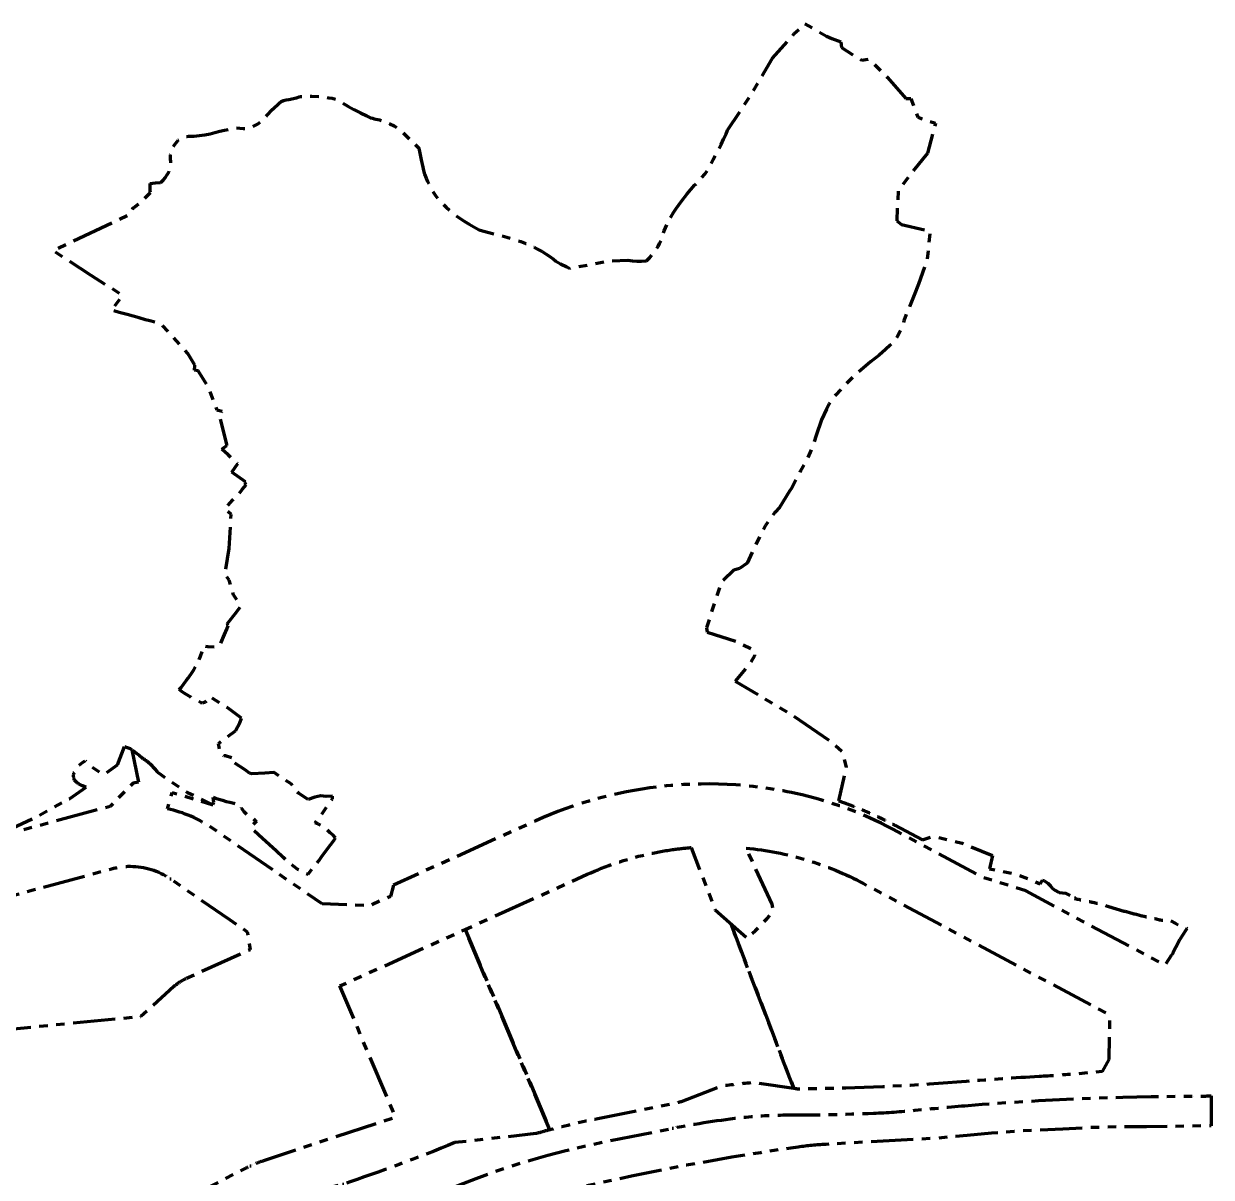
# Model space of a CAD drawing. Header units: metres. Extents: x 826132 to 828546, y 839818 to 841016.
# Drawn here: x 826764 to 827290, y 840506 to 841016 of the extents above; entities that cross this region are included whole.
import ezdxf

# ---------------------------------------------------------------- set-up
doc = ezdxf.new("R2010")
doc.units = ezdxf.units.M
doc.linetypes.add('( Phantom )', pattern=[2.5, 1.25, -0.25, 0.25, -0.25, 0.25, -0.25])

msp = doc.modelspace()

# ---------------------------------------------------------------- linework, layer by layer
at = {"color": 7, "linetype": '( Phantom )', "lineweight": 106, "ltscale": 15, "flags": 128}
for points in [[(826854.99, 840825.49), (826852.09, 840828.05), (826854.41, 840829.63), (826854.33, 840830.23), (826851.18, 840842.7), (826850.99, 840843.16), (826851.36, 840843.4), (826851.92, 840843.94), (826852.35, 840844.75), (826850.57, 840845.18), (826850.14, 840845.34), (826846.22, 840855.33), (826841.72, 840862.75), (826840.03, 840863.03), (826840.2, 840865.04), (826840.23, 840865.21), (826837.06, 840870.43), (826825.27, 840883.49), (826820.25, 840884.88), (826818.44, 840885.38), (826815.56, 840886.28), (826812.92, 840886.94), (826810.19, 840887.69), (826806.65, 840888.62), (826803.19, 840889.62), (826808.36, 840896.12), (826794.3, 840905), (826777.49, 840916.02), (826811.44, 840932.02), (826811.57, 840932.22), (826812.06, 840933.17), (826812.26, 840933.84), (826812.6, 840934.45), (826813.03, 840934.93), (826813.6, 840935.34), (826816.5, 840937.79), (826819.15, 840940.18), (826820.15, 840941.22), (826820.54, 840941.71), (826820.48, 840942.21), (826820.45, 840942.71), (826820.41, 840944.24), (826820.4, 840944.75), (826820.38, 840945.25), (826820.37, 840945.76), (826822.76, 840945.92), (826825.07, 840946.07), (826825.36, 840946.3), (826826.4, 840947.32), (826827.22, 840948.36), (826827.88, 840949.43), (826828.39, 840950.22), (826828.81, 840951.06), (826829.14, 840951.93), (826829.38, 840952.83), (826829.53, 840953.76), (826829.58, 840954.54), (826829.55, 840955.47), (826829.43, 840956.4), (826829.41, 840957.41), (826829.5, 840958.42), (826829.65, 840959.25), (826829.92, 840960.23), (826830.22, 840961.01), (826830.68, 840961.92), (826831.22, 840962.78), (826831.85, 840963.57), (826832.36, 840964.29), (826832.88, 840964.85), (826833.56, 840965.41), (826834.21, 840965.82), (826834.9, 840966.15), (826835.74, 840966.42), (826836.61, 840966.58), (826837.37, 840966.61), (826839.96, 840966.72), (826842.2, 840966.93), (826844.6, 840967.26), (826846.97, 840967.71), (826849.06, 840968.34), (826851.28, 840968.92), (826853.3, 840969.36), (826855.56, 840969.77), (826857.1, 840970.14), (826858.48, 840970.29), (826860.06, 840970.26), (826861.63, 840970.02), (826862.81, 840970.04), (826863.99, 840970.23), (826865.12, 840970.58), (826866.2, 840971.07), (826867.91, 840971.98), (826869.34, 840972.97), (826870.71, 840974.19), (826871.95, 840975.62), (826874.68, 840978.6), (826877.49, 840981.32), (826878.49, 840981.95), (826879.5, 840982.41), (826880.62, 840982.76), (826881.78, 840982.96), (826885.18, 840983.69), (826886.81, 840984.16), (826888.6, 840984.44), (826890.22, 840984.51), (826892.07, 840984.37), (826895.89, 840984.12), (826899.56, 840983.68), (826900.96, 840983.51), (826902.49, 840983.08), (826903.93, 840982.43), (826905.26, 840981.57), (826907.92, 840979.99), (826910.61, 840978.48), (826913.53, 840976.95), (826916.31, 840975.6), (826916.81, 840975.34), (826917.1, 840975.18), (826917.99, 840974.81), (826918.79, 840974.57), (826919.64, 840974.4), (826921.92, 840973.82), (826924.28, 840973.04), (826926.58, 840972.11), (826928.47, 840971.2), (826930.29, 840969.86), (826932.13, 840968.33), (826932.25, 840968.23), (826934.22, 840966.37), (826935.86, 840964.61), (826937.7, 840962.97), (826939.49, 840961.15), (826939.55, 840960.65), (826940.4, 840956.17), (826941.08, 840952.86), (826941.5, 840951.42), (826941.93, 840949.9), (826942.6, 840948.04), (826943.2, 840946.6), (826944.04, 840944.82), (826944.8, 840943.46), (826945.82, 840941.69), (826946.67, 840940.42), (826947.6, 840939.23), (826949.63, 840937.03), (826951.41, 840935.25), (826953.27, 840933.56), (826955.22, 840931.95), (826957.25, 840930.42), (826959.37, 840928.98), (826961.57, 840927.63), (826964.7, 840925.85), (826966.06, 840925.17), (826967.5, 840924.67), (826972.83, 840923.4), (826978.25, 840921.96), (826981.64, 840920.94), (826984.52, 840920.01), (826986.72, 840919.16), (826988.58, 840918.32), (826990.36, 840917.47), (826992.22, 840916.54), (826993.92, 840915.52), (826995.69, 840914.42), (826997.39, 840913.32), (826999, 840912.13), (827000.01, 840911.29), (827002.13, 840910.1), (827004.84, 840908.75), (827006.19, 840908.1), (827023.29, 840911.42), (827031.93, 840911.71), (827033.88, 840911.46), (827035.91, 840911.29), (827037.95, 840911.29), (827040.15, 840911.46), (827041.59, 840912.9), (827042.94, 840914.42), (827044.13, 840916.03), (827045.23, 840917.81), (827045.9, 840919.08), (827046.58, 840920.52), (827047.01, 840921.79), (827048.02, 840924.67), (827048.61, 840926.11), (827049.38, 840927.97), (827050.31, 840929.75), (827051.07, 840931.1), (827052.09, 840932.8), (827053.27, 840934.57), (827055.56, 840937.88), (827058.1, 840941.09), (827059.71, 840943.04), (827061.4, 840944.9), (827061.91, 840945.41), (827063.35, 840946.77), (827064.7, 840948.29), (827065.97, 840949.9), (827067.16, 840951.59), (827067.92, 840952.86), (827068.43, 840953.79), (827069.11, 840955.15), (827069.61, 840956.33), (827070.88, 840958.54), (827072.32, 840961.25), (827073.25, 840963.02), (827074.27, 840965.31), (827075.37, 840967.68), (827076.02, 840969.28), (827087.51, 840986.83), (827095.89, 841001.14), (827105.55, 841012.07), (827110.19, 841016.44), (827119.78, 841010.98), (827122.24, 841009.96), (827126.13, 841008.36), (827126.49, 841005.98), (827135.35, 841000.27), (827138.61, 841000.84), (827146.84, 840992.59), (827154.95, 840983.33), (827157.2, 840983.4), (827160.29, 840975.05), (827168.09, 840972.34), (827164.54, 840959.2), (827157.81, 840950.84), (827151.51, 840942.41), (827150.89, 840929.09), (827153.06, 840927.55), (827165.7, 840924.5), (827164.34, 840912.17), (827160.53, 840901.05), (827158.67, 840896.3), (827156.59, 840891.14), (827153.98, 840884.94), (827153.96, 840883.96), (827152.38, 840880.23), (827151.05, 840877.75), (827149.68, 840876.06), (827148.07, 840874.06), (827145.99, 840872.11), (827143.14, 840869.62), (827139.33, 840866.76), (827132.31, 840860.66), (827128.17, 840856.57), (827123.74, 840851.94), (827120.97, 840848.11), (827119.81, 840845.82), (827117.55, 840841.05), (827115.28, 840834.15), (827113.09, 840827.81), (827110.19, 840821.58), (827108.32, 840818.48), (827104.4, 840810.91), (827103.44, 840809.38), (827099.05, 840802.24), (827097.03, 840800.15), (827096.92, 840800), (827092.84, 840794.18), (827087.75, 840784.5), (827084.76, 840777.52), (827081.28, 840775.14), (827078.73, 840774.51), (827073.13, 840768.99), (827066.73, 840748.98), (827067.02, 840747.03), (827080.96, 840742.5), (827087.97, 840738.92), (827087.97, 840736.59), (827086.08, 840733.21), (827079.39, 840725.3), (827103.66, 840710.96), (827122.25, 840698.18), (827126.62, 840694.28), (827128.58, 840687.17), (827125.12, 840672.36), (827125.22, 840672.33), (827125.31, 840672.3), (827125.4, 840672.26), (827125.5, 840672.23), (827125.59, 840672.2), (827125.69, 840672.17), (827125.78, 840672.13), (827125.88, 840672.1), (827125.97, 840672.07), (827126.07, 840672.04), (827126.16, 840672), (827126.26, 840671.97), (827126.35, 840671.94), (827126.44, 840671.9), (827126.54, 840671.87), (827126.63, 840671.84), (827126.73, 840671.8), (827126.82, 840671.77), (827126.92, 840671.74), (827127.01, 840671.7), (827127.1, 840671.67), (827127.2, 840671.64), (827127.29, 840671.6), (827127.39, 840671.57), (827127.48, 840671.54), (827127.58, 840671.5), (827127.67, 840671.47), (827127.76, 840671.44), (827127.86, 840671.4), (827127.95, 840671.37), (827128.05, 840671.33), (827128.14, 840671.3), (827128.23, 840671.26), (827128.33, 840671.23), (827128.42, 840671.2), (827128.52, 840671.16), (827128.61, 840671.13), (827128.7, 840671.09), (827128.8, 840671.06), (827128.89, 840671.02), (827128.98, 840670.99), (827129.08, 840670.96), (827129.17, 840670.92), (827129.27, 840670.89), (827129.36, 840670.85), (827129.45, 840670.82), (827129.55, 840670.78), (827129.64, 840670.75), (827129.73, 840670.71), (827129.83, 840670.68), (827129.92, 840670.64), (827130.02, 840670.61), (827130.11, 840670.57), (827130.2, 840670.54), (827130.3, 840670.5), (827130.39, 840670.46), (827130.48, 840670.43), (827130.58, 840670.39), (827130.67, 840670.36), (827130.76, 840670.32), (827130.86, 840670.29), (827130.95, 840670.25), (827131.04, 840670.22), (827131.14, 840670.18), (827131.23, 840670.14), (827131.32, 840670.11), (827131.42, 840670.07), (827131.51, 840670.04), (827131.6, 840670), (827131.7, 840669.96), (827131.79, 840669.93), (827131.88, 840669.89), (827131.98, 840669.85), (827132.07, 840669.82), (827132.16, 840669.78), (827132.26, 840669.74), (827132.35, 840669.71), (827132.44, 840669.67), (827132.53, 840669.63), (827132.63, 840669.6), (827132.72, 840669.56), (827132.81, 840669.52), (827132.91, 840669.49), (827133, 840669.45), (827133.09, 840669.41), (827133.19, 840669.38), (827133.28, 840669.34), (827133.37, 840669.3), (827133.46, 840669.27), (827133.56, 840669.23), (827133.65, 840669.19), (827133.74, 840669.15), (827133.84, 840669.12), (827133.93, 840669.08), (827134.02, 840669.04), (827134.11, 840669), (827134.21, 840668.97), (827134.3, 840668.93), (827134.39, 840668.89), (827134.48, 840668.85), (827134.58, 840668.81), (827134.67, 840668.78), (827134.76, 840668.74), (827134.85, 840668.7), (827134.95, 840668.66), (827135.04, 840668.62), (827135.13, 840668.59), (827135.22, 840668.55), (827135.32, 840668.51), (827135.41, 840668.47), (827135.5, 840668.43), (827135.59, 840668.39), (827135.68, 840668.35), (827135.78, 840668.32), (827135.87, 840668.28), (827135.96, 840668.24), (827136.05, 840668.2), (827136.15, 840668.16), (827136.24, 840668.12), (827136.33, 840668.08), (827136.42, 840668.04), (827136.51, 840668.01), (827136.61, 840667.97), (827136.7, 840667.93), (827136.79, 840667.89), (827136.88, 840667.85), (827136.97, 840667.81), (827137.07, 840667.77), (827137.16, 840667.73), (827137.25, 840667.69), (827137.34, 840667.65), (827137.43, 840667.61), (827137.53, 840667.57), (827137.62, 840667.53), (827137.71, 840667.49), (827137.8, 840667.45), (827137.89, 840667.41), (827137.98, 840667.37), (827138.08, 840667.33), (827138.17, 840667.29), (827138.26, 840667.25), (827138.35, 840667.21), (827138.44, 840667.17), (827138.53, 840667.13), (827138.63, 840667.09), (827138.72, 840667.05), (827138.81, 840667.01), (827138.9, 840666.97), (827138.99, 840666.93), (827139.08, 840666.89), (827139.17, 840666.85), (827139.27, 840666.81), (827139.36, 840666.77), (827139.45, 840666.73), (827139.54, 840666.69), (827139.63, 840666.65), (827139.72, 840666.6), (827139.81, 840666.56), (827139.9, 840666.52), (827139.99, 840666.48), (827140.09, 840666.44), (827140.18, 840666.4), (827140.27, 840666.36), (827140.36, 840666.32), (827140.45, 840666.28), (827140.54, 840666.23), (827140.63, 840666.19), (827140.72, 840666.15), (827140.81, 840666.11), (827140.91, 840666.07), (827141, 840666.03), (827141.09, 840665.98), (827141.18, 840665.94), (827141.27, 840665.9), (827141.36, 840665.86), (827141.45, 840665.82), (827141.54, 840665.77), (827141.63, 840665.73), (827141.72, 840665.69), (827141.81, 840665.65), (827141.9, 840665.61), (827141.99, 840665.56), (827142.08, 840665.52), (827142.18, 840665.48), (827142.27, 840665.44), (827142.36, 840665.39), (827142.45, 840665.35), (827142.54, 840665.31), (827142.63, 840665.27), (827142.72, 840665.22), (827142.81, 840665.18), (827142.9, 840665.14), (827142.99, 840665.09), (827143.08, 840665.05), (827143.17, 840665.01), (827143.26, 840664.97), (827143.35, 840664.92), (827143.44, 840664.88), (827143.53, 840664.84), (827143.62, 840664.79), (827143.71, 840664.75), (827143.8, 840664.71), (827143.89, 840664.66), (827143.98, 840664.62), (827144.07, 840664.58), (827144.16, 840664.53), (827144.25, 840664.49), (827144.34, 840664.44), (827144.43, 840664.4), (827144.52, 840664.36), (827144.61, 840664.31), (827144.7, 840664.27), (827144.79, 840664.23), (827144.88, 840664.18), (827144.97, 840664.14), (827145.06, 840664.09), (827145.15, 840664.05), (827145.24, 840664), (827145.33, 840663.96), (827145.42, 840663.92), (827145.51, 840663.87), (827145.6, 840663.83), (827145.69, 840663.78), (827145.78, 840663.74), (827145.87, 840663.69), (827145.96, 840663.65), (827146.05, 840663.6), (827146.13, 840663.56), (827146.22, 840663.51), (827146.31, 840663.47), (827146.4, 840663.42), (827146.49, 840663.38), (827146.58, 840663.33), (827146.67, 840663.29), (827146.76, 840663.24), (827146.85, 840663.2), (827146.94, 840663.15), (827147.03, 840663.11), (827147.12, 840663.06), (827147.21, 840663.02), (827147.29, 840662.97), (827147.38, 840662.93), (827147.47, 840662.88), (827147.56, 840662.84), (827147.65, 840662.79), (827147.74, 840662.74), (827147.83, 840662.7), (827147.92, 840662.65), (827148.01, 840662.61), (827148.1, 840662.56), (827148.18, 840662.52), (827148.27, 840662.47), (827148.36, 840662.42), (827148.45, 840662.38), (827148.54, 840662.33), (827148.63, 840662.28), (827148.72, 840662.24), (827148.8, 840662.19), (827148.89, 840662.15), (827148.98, 840662.1), (827149.07, 840662.05), (827149.16, 840662.01), (827149.25, 840661.96), (827149.34, 840661.91), (827149.42, 840661.87), (827149.51, 840661.82), (827149.6, 840661.77), (827149.69, 840661.73), (827149.78, 840661.68), (827149.87, 840661.63), (827149.95, 840661.58), (827150.04, 840661.54), (827150.13, 840661.49), (827162.27, 840655), (827167.25, 840656.62), (827179.82, 840653.5), (827193.29, 840648.14), (827191.9, 840642.16), (827203.57, 840639.91), (827214.43, 840635.62), (827215.49, 840637.25), (827216.09, 840637.03), (827217.83, 840635.84), (827218.94, 840634.71), (827219.78, 840633.63), (827220.83, 840632.69), (827222.8, 840631.69), (827225.56, 840631.44), (827227.12, 840630.74), (827227.66, 840630.45), (827230.84, 840629.74), (827230.46, 840629.52), (827230.03, 840629.26), (827229.59, 840629), (827230.3, 840628.88), (827230.8, 840628.79), (827231.3, 840628.71), (827231.8, 840628.62), (827232.3, 840628.53), (827232.8, 840628.43), (827233.3, 840628.33), (827233.8, 840628.22), (827234.29, 840628.11), (827234.79, 840628.01), (827235.29, 840627.91), (827235.79, 840627.81), (827236.29, 840627.71), (827236.78, 840627.61), (827237.28, 840627.5), (827237.78, 840627.39), (827238.28, 840627.29), (827238.77, 840627.18), (827239.27, 840627.07), (827239.76, 840626.95), (827240.26, 840626.84), (827240.75, 840626.7), (827241.23, 840626.55), (827241.72, 840626.4), (827242.21, 840626.25), (827242.69, 840626.11), (827243.18, 840625.96), (827243.67, 840625.81), (827244.15, 840625.67), (827244.64, 840625.52), (827245.12, 840625.37), (827245.61, 840625.21), (827246.09, 840625.06), (827246.58, 840624.9), (827247.06, 840624.75), (827247.54, 840624.59), (827248.03, 840624.44), (827248.51, 840624.28), (827249, 840624.13), (827249.48, 840623.98), (827249.97, 840623.83), (827250.46, 840623.71), (827250.96, 840623.6), (827251.46, 840623.5), (827251.96, 840623.4), (827252.45, 840623.29), (827252.95, 840623.18), (827253.44, 840623.04), (827253.93, 840622.9), (827254.41, 840622.75), (827254.9, 840622.61), (827255.39, 840622.47), (827255.88, 840622.34), (827256.37, 840622.21), (827256.86, 840622.08), (827257.36, 840621.95), (827257.85, 840621.82), (827258.34, 840621.7), (827258.83, 840621.57), (827259.33, 840621.45), (827259.82, 840621.33), (827260.31, 840621.21), (827260.81, 840621.09), (827261.3, 840620.98), (827261.8, 840620.88), (827262.3, 840620.78), (827262.8, 840620.68), (827263.3, 840620.58), (827263.79, 840620.48), (827264.29, 840620.37), (827264.79, 840620.27), (827265.28, 840620.15), (827265.78, 840620.02), (827266.26, 840619.88), (827266.75, 840619.74), (827267.25, 840619.63), (827267.75, 840619.55), (827268.25, 840619.48), (827268.76, 840619.42), (827269.27, 840619.37), (827269.77, 840619.32), (827270.28, 840619.29), (827270.79, 840619.26), (827271.29, 840619.23), (827271.36, 840619.48), (827271.89, 840619.31), (827274.5, 840617.98), (827275.72, 840617.33), (827277.74, 840616.66), (827279.39, 840615.82), (827278.9, 840615.07), (827276.22, 840610.97), (827274.43, 840607.53), (827273.32, 840605.32, -0.030133), (827272.41, 840603.76), (827269.59, 840599.53), (827208.09, 840632.42), (827189.02, 840638.42), (827149.12, 840659.76), (827149.12, 840659.76, 0.069248), (827106.23, 840675.56, 0.083473), (827045.18, 840678.49, 0.076526), (826991.14, 840663.46), (826928.2, 840635.04), (826926.78, 840630.02), (826917.67, 840625.9), (826896.58, 840626.69), (826847.99, 840660.2, 0.098255), (826828.15, 840668.77), (826830.22, 840675.98), (826847.76, 840670.76), (826848.14, 840670.65), (826848.63, 840671.74), (826848.33, 840673.9), (826849.36, 840673.53), (826850.78, 840673.11), (826852.43, 840672.56), (826854.03, 840672.09), (826855.65, 840671.65), (826857.5, 840671.3), (826858.85, 840671.01), (826860.09, 840670.85), (826860.29, 840670.19), (826860.51, 840669.78), (826860.79, 840669.27), (826861.22, 840668.58), (826861.52, 840668.17), (826861.92, 840667.61), (826862.55, 840666.94), (826863.23, 840666.25), (826864.22, 840665.58), (826865.08, 840664.99), (826865.89, 840664.53), (826866.69, 840663.94), (826867.48, 840663.32), (826864.92, 840660.59), (826870.14, 840655.71), (826876.18, 840650.29), (826879.37, 840647.39), (826880.89, 840645.77), (826883.74, 840643.51), (826885.66, 840642.12), (826886.84, 840641.39), (826888.44, 840640.58), (826890.37, 840639.82), (826892.27, 840642.37), (826893.5, 840643.83), (826895.11, 840645.78), (826896.58, 840647.9), (826898.07, 840649.89), (826899.28, 840651.51), (826900.33, 840652.82), (826901.77, 840654.74), (826902.54, 840655.88), (826901.23, 840657.19), (826900.16, 840658.16), (826899.22, 840659.08), (826898.28, 840659.92), (826897.44, 840660.63), (826896.86, 840660.93), (826895.89, 840661.47), (826894.96, 840661.93), (826894.22, 840662.26), (826893.42, 840662.58), (826896.21, 840666.13), (826901.12, 840673.27), (826901.1, 840674.43), (826898.31, 840674.16), (826895.98, 840674.6), (826893.36, 840673.95), (826890.31, 840672.87), (826886.08, 840675.64), (826882.8, 840679.9), (826879.56, 840681.97), (826877.46, 840683.32), (826875.31, 840684.9), (826875.12, 840684.89)], [(826812.31, 840694.97), (826815.33, 840680.65), (826812.88, 840680.14), (826802.73, 840669.84), (826748.03, 840655.05), (826744.65, 840654.14), (826741.29, 840653.25), (826737.96, 840652.38), (826734.65, 840651.54), (826731.34, 840650.75, -0.018357), (826713.66, 840647.29), (826694.49, 840649.31, -0.028825), (826666.72, 840648.72), (826660.72, 840648.02), (826654.77, 840656.04), (826649.95, 840655.48), (826646.1, 840646.58, -0.046652), (826601.55, 840656.25), (826585.44, 840653.93, -0.04968), (826540.71, 840676.33), (826540.71, 840676.33), (826540.24, 840676.63), (826539.77, 840676.93), (826539.29, 840677.23), (826538.82, 840677.53), (826538.35, 840677.83), (826537.88, 840678.14), (826537.41, 840678.44), (826536.94, 840678.75), (826536.47, 840679.06), (826536, 840679.37), (826535.53, 840679.68), (826535.07, 840679.99), (826534.6, 840680.3), (826534.13, 840680.61), (826533.66, 840680.92), (826533.19, 840681.23), (826532.72, 840681.55), (826532.26, 840681.86), (826531.79, 840682.18), (826531.32, 840682.49), (826530.85, 840682.81), (826530.39, 840683.12), (826529.92, 840683.44), (826529.45, 840683.76), (826528.98, 840684.07), (826528.52, 840684.39), (826528.05, 840684.71), (826527.58, 840685.03), (826527.11, 840685.35), (826526.64, 840685.67), (826526.17, 840685.99), (826526.17, 840685.99), (826499.28, 840704.3, -0.070662), (826480.99, 840720.97, -0.366069), (826481.13, 840733.88), (826513.64, 840771.48), (826514.18, 840769.67), (826509.95, 840764.84), (826493.41, 840745.76), (826483.86, 840734.7), (826483.69, 840734.45), (826483.58, 840734.28), (826483.46, 840734.12), (826483.19, 840733.71), (826483.02, 840733.34), (826482.94, 840733.16), (826482.77, 840732.8), (826482.6, 840732.42), (826482.4, 840731.66), (826482.35, 840731.47), (826482.24, 840731.04), (826482.22, 840730.69), (826482.2, 840730.49), (826482.19, 840730.29), (826482.17, 840730.09), (826482.14, 840729.63), (826482.19, 840729.3), (826482.22, 840729.1), (826482.26, 840728.91), (826482.29, 840728.71), (826482.32, 840728.51), (826482.37, 840728.22), (826482.41, 840728.02), (826482.44, 840727.82), (826482.47, 840727.63), (826482.5, 840727.43), (826482.54, 840727.23), (826482.6, 840726.84), (826482.73, 840726.54), (826482.81, 840726.36), (826482.89, 840726.17), (826482.96, 840725.99), (826483.14, 840725.58), (826483.32, 840725.29), (826483.54, 840724.95), (826483.64, 840724.78), (826483.87, 840724.42), (826484.11, 840724.15), (826484.24, 840724), (826484.51, 840723.7), (826484.78, 840723.4), (826485.23, 840723.03), (826485.39, 840722.91), (826485.54, 840722.78), (826485.89, 840722.5), (826486.2, 840722.28), (826500.84, 840712.31), (826537.67, 840687.23), (826537.75, 840687.18), (826537.83, 840687.12), (826537.91, 840687.06), (826538, 840687.01), (826538.08, 840686.95), (826538.16, 840686.9), (826538.25, 840686.84), (826538.33, 840686.78), (826538.41, 840686.73), (826538.49, 840686.67), (826538.58, 840686.62), (826538.66, 840686.56), (826538.74, 840686.5), (826538.83, 840686.45), (826538.91, 840686.39), (826538.99, 840686.34), (826539.08, 840686.28), (826539.16, 840686.23), (826539.24, 840686.17), (826539.32, 840686.11), (826539.41, 840686.06), (826539.49, 840686), (826539.57, 840685.95), (826539.66, 840685.89), (826539.74, 840685.84), (826539.82, 840685.78), (826539.91, 840685.73), (826539.99, 840685.67), (826540.07, 840685.62), (826540.16, 840685.56), (826540.24, 840685.5), (826540.32, 840685.45), (826540.41, 840685.39), (826540.49, 840685.34), (826540.57, 840685.28), (826540.66, 840685.23), (826540.74, 840685.17), (826540.82, 840685.12), (826540.91, 840685.06), (826540.99, 840685.01), (826541.07, 840684.95), (826541.16, 840684.9), (826541.24, 840684.84), (826541.33, 840684.79), (826541.41, 840684.73), (826541.49, 840684.68), (826541.58, 840684.63), (826541.66, 840684.57), (826541.74, 840684.52), (826541.83, 840684.46), (826541.91, 840684.41), (826542, 840684.35), (826542.08, 840684.3), (826542.16, 840684.24), (826542.25, 840684.19), (826542.33, 840684.13), (826542.42, 840684.08), (826542.5, 840684.03), (826542.58, 840683.97), (826542.67, 840683.92), (826542.75, 840683.86), (826542.84, 840683.81), (826542.92, 840683.75), (826543, 840683.7), (826543.09, 840683.65), (826543.17, 840683.59), (826543.26, 840683.54), (826543.34, 840683.48), (826543.42, 840683.43), (826543.51, 840683.38), (826543.59, 840683.32), (826543.68, 840683.27), (826543.76, 840683.21), (826543.85, 840683.16), (826543.93, 840683.11), (826544.01, 840683.05), (826544.1, 840683), (826544.18, 840682.95), (826544.27, 840682.89), (826544.35, 840682.84), (826544.44, 840682.79), (826544.52, 840682.73), (826544.61, 840682.68), (826544.69, 840682.63), (826544.77, 840682.57), (826544.86, 840682.52), (826544.94, 840682.46), (826545.03, 840682.41), (826545.11, 840682.36), (826545.2, 840682.31), (826545.28, 840682.25), (826545.37, 840682.2), (826545.45, 840682.15), (826545.54, 840682.09), (826545.62, 840682.04), (826545.71, 840681.99), (826545.79, 840681.93), (826545.88, 840681.88), (826545.96, 840681.83), (826546.04, 840681.77), (826546.13, 840681.72), (826546.21, 840681.67), (826546.3, 840681.62), (826546.38, 840681.56), (826546.47, 840681.51), (826546.55, 840681.46), (826546.64, 840681.41), (826546.72, 840681.35), (826546.81, 840681.3), (826546.89, 840681.25), (826546.98, 840681.2), (826547.07, 840681.14), (826547.15, 840681.09), (826547.24, 840681.04), (826547.32, 840680.99), (826547.41, 840680.93), (826547.49, 840680.88), (826547.58, 840680.83), (826547.66, 840680.78), (826547.75, 840680.72), (826547.83, 840680.67), (826547.92, 840680.62), (826548, 840680.57), (826548.09, 840680.52), (826548.17, 840680.46), (826548.26, 840680.41), (826548.34, 840680.36), (826548.43, 840680.31), (826548.52, 840680.26), (826548.6, 840680.2), (826548.69, 840680.15), (826548.77, 840680.1), (826548.86, 840680.05), (826548.94, 840680), (826549.03, 840679.95), (826549.11, 840679.89), (826549.2, 840679.84), (826549.29, 840679.79), (826549.37, 840679.74), (826549.46, 840679.69), (826549.54, 840679.64), (826549.63, 840679.59), (826549.71, 840679.53), (826549.8, 840679.48), (826549.89, 840679.43), (826549.97, 840679.38), (826550.06, 840679.33), (826550.14, 840679.28), (826550.23, 840679.23), (826550.32, 840679.17), (826550.4, 840679.12), (826550.49, 840679.07), (826550.57, 840679.02), (826550.66, 840678.97), (826550.75, 840678.92), (826550.83, 840678.87), (826550.92, 840678.82), (826551, 840678.77), (826551.09, 840678.72), (826551.18, 840678.67), (826551.26, 840678.61), (826551.35, 840678.56), (826551.43, 840678.51), (826551.52, 840678.46), (826551.61, 840678.41), (826551.69, 840678.36), (826551.78, 840678.31), (826551.87, 840678.26), (826551.95, 840678.21), (826552.04, 840678.16), (826552.13, 840678.11), (826552.21, 840678.06), (826552.3, 840678.01), (826552.38, 840677.96), (826552.47, 840677.91), (826552.56, 840677.86), (826552.64, 840677.81), (826552.73, 840677.76), (826552.82, 840677.71), (826552.9, 840677.66), (826552.99, 840677.61), (826553.08, 840677.56), (826553.16, 840677.51), (826553.25, 840677.46), (826553.34, 840677.41), (826553.42, 840677.36), (826553.51, 840677.31), (826553.6, 840677.26), (826553.68, 840677.21), (826553.77, 840677.16), (826553.86, 840677.11), (826553.94, 840677.06), (826554.03, 840677.01), (826554.12, 840676.96), (826554.2, 840676.91), (826554.29, 840676.86), (826554.38, 840676.81), (826554.46, 840676.76), (826554.55, 840676.71), (826554.64, 840676.66), (826554.73, 840676.61), (826554.81, 840676.56), (826554.9, 840676.51), (826554.99, 840676.47), (826555.07, 840676.42), (826555.16, 840676.37), (826555.25, 840676.32), (826555.34, 840676.27), (826555.42, 840676.22), (826555.51, 840676.17), (826555.6, 840676.12), (826555.68, 840676.07), (826555.77, 840676.02), (826555.86, 840675.98), (826555.95, 840675.93), (826556.03, 840675.88), (826556.12, 840675.83), (826556.21, 840675.78), (826556.29, 840675.73), (826556.38, 840675.68), (826556.47, 840675.63), (826556.56, 840675.59), (826556.64, 840675.54), (826556.73, 840675.49), (826556.82, 840675.44), (826556.91, 840675.39), (826556.99, 840675.34), (826557.08, 840675.29), (826557.17, 840675.25), (826557.26, 840675.2), (826557.34, 840675.15), (826557.43, 840675.1), (826557.52, 840675.05), (826557.61, 840675.01), (826557.7, 840674.96), (826557.78, 840674.91), (826557.87, 840674.86), (826557.96, 840674.81), (826558.05, 840674.77), (826558.13, 840674.72), (826558.22, 840674.67), (826558.31, 840674.62), (826558.4, 840674.57), (826558.48, 840674.53), (826558.57, 840674.48), (826558.66, 840674.43), (826558.75, 840674.38), (826558.84, 840674.33), (826558.92, 840674.29), (826559.01, 840674.24), (826559.1, 840674.19), (826559.19, 840674.14), (826559.28, 840674.1), (826559.36, 840674.05), (826559.45, 840674), (826559.54, 840673.95), (826559.63, 840673.91), (826559.72, 840673.86), (826559.8, 840673.81), (826559.89, 840673.77), (826559.98, 840673.72), (826560.07, 840673.67), (826560.16, 840673.62), (826560.25, 840673.58), (826560.33, 840673.53), (826560.42, 840673.48), (826560.51, 840673.44), (826560.6, 840673.39), (826560.69, 840673.34), (826560.78, 840673.3), (826560.86, 840673.25), (826560.95, 840673.2), (826561.04, 840673.16), (826561.13, 840673.11), (826561.22, 840673.06), (826561.31, 840673.01), (826561.39, 840672.97), (826561.48, 840672.92), (826561.57, 840672.88), (826561.66, 840672.83), (826561.75, 840672.78), (826561.84, 840672.74), (826561.93, 840672.69), (826562.01, 840672.64), (826562.1, 840672.6), (826562.19, 840672.55), (826562.28, 840672.5), (826562.37, 840672.46), (826562.46, 840672.41), (826562.55, 840672.37), (826562.63, 840672.32), (826562.72, 840672.27), (826562.81, 840672.23), (826562.9, 840672.18), (826562.99, 840672.14), (826563.08, 840672.09), (826563.17, 840672.04), (826563.26, 840672), (826563.35, 840671.95), (826563.43, 840671.91), (826563.52, 840671.86), (826563.61, 840671.81), (826563.7, 840671.77), (826563.79, 840671.72), (826563.88, 840671.68), (826563.97, 840671.63), (826564.06, 840671.59), (826564.15, 840671.54), (826564.24, 840671.5), (826564.32, 840671.45), (826564.41, 840671.4), (826564.5, 840671.36), (826564.59, 840671.31), (826564.68, 840671.27), (826564.77, 840671.22), (826564.86, 840671.18), (826564.95, 840671.13), (826565.04, 840671.09), (826565.13, 840671.04), (826565.22, 840671), (826565.31, 840670.95), (826565.39, 840670.91), (826565.48, 840670.86), (826565.57, 840670.82), (826565.66, 840670.77), (826565.75, 840670.73), (826565.84, 840670.68), (826565.93, 840670.64), (826566.02, 840670.59), (826566.11, 840670.55), (826566.2, 840670.5), (826566.29, 840670.46), (826566.38, 840670.42), (826566.47, 840670.37), (826566.56, 840670.33), (826566.65, 840670.28), (826566.74, 840670.24), (826566.83, 840670.19), (826566.92, 840670.15), (826567.01, 840670.1), (826567.1, 840670.06), (826567.18, 840670.02), (826567.27, 840669.97), (826567.36, 840669.93), (826567.45, 840669.88), (826567.54, 840669.84), (826567.63, 840669.8), (826567.72, 840669.75), (826567.81, 840669.71), (826567.9, 840669.66), (826567.99, 840669.62), (826568.08, 840669.58), (826568.17, 840669.53), (826568.26, 840669.49), (826568.35, 840669.44), (826568.44, 840669.4), (826568.53, 840669.36), (826568.62, 840669.31), (826568.71, 840669.27), (826568.8, 840669.23), (826568.89, 840669.18), (826568.98, 840669.14), (826569.07, 840669.1), (826569.16, 840669.05), (826569.25, 840669.01), (826569.34, 840668.97), (826569.43, 840668.92), (826569.52, 840668.88), (826569.61, 840668.84), (826569.7, 840668.79), (826569.79, 840668.75), (826569.88, 840668.71), (826569.97, 840668.66), (826570.06, 840668.62), (826570.11, 840668.6), (826575.48, 840680.15), (826578.7, 840678.91), (826593.58, 840673.8), (826602.63, 840670.83), (826602.75, 840670.7), (826603.38, 840670.03), (826603.52, 840669.86), (826606.96, 840668.49), (826608.67, 840668.03), (826610.53, 840667.66), (826612.79, 840667.5), (826615.53, 840666.6), (826645.35, 840660.11), (826648.96, 840664.4), (826652.12, 840668.19), (826652.76, 840667.71), (826649.58, 840663.88), (826646.38, 840660.08), (826646.24, 840659.91), (826647.08, 840659.73), (826673.3, 840654.02), (826673.76, 840654.59), (826675.15, 840656.31), (826675.81, 840657.13), (826676.36, 840657.81), (826677.97, 840659.8), (826678.54, 840660.5), (826679.06, 840661.14), (826679.72, 840661.95), (826680.84, 840663.34), (826680.99, 840663.22), (826682.5, 840662), (826683.91, 840658.62), (826679.76, 840652.62), (826682.3, 840652.07), (826696.52, 840650.06), (826697.22, 840650.05), (826698.1, 840651.47), (826701.32, 840653.81), (826705.28, 840656.39), (826708.55, 840658.54), (826708.77, 840658.08), (826708.98, 840657.62), (826709.17, 840657.15), (826709.33, 840656.67), (826709.47, 840656.18), (826709.59, 840655.68), (826709.67, 840655.18), (826709.76, 840654.67), (826709.81, 840654.16), (826709.82, 840653.66), (826709.76, 840653.16), (826709.66, 840652.66), (826709.52, 840652.17), (826709.36, 840651.68), (826709.2, 840651.2), (826709.02, 840650.73), (826708.83, 840650.25), (826708.66, 840649.87), (826711.83, 840649.82), (826726.35, 840651.2), (826735.14, 840652.82), (826737.56, 840655.35), (826737.95, 840655.76), (826742.38, 840660.86), (826748.47, 840656.43), (826748.76, 840656.51), (826759.32, 840660.23), (826769.99, 840665.21), (826784.77, 840673.26), (826792.09, 840678.35), (826791.54, 840678.54), (826790.53, 840678.93), (826789.79, 840679.26), (826789.26, 840679.55), (826788.76, 840679.89), (826788.49, 840680.07), (826787.98, 840680.45), (826787.67, 840680.75), (826787.38, 840681.04), (826787.01, 840681.5), (826786.84, 840681.84), (826786.76, 840682.04), (826786.65, 840682.34), (826786.59, 840682.63), (826786.56, 840682.92), (826786.53, 840683.17), (826786.56, 840683.53), (826786.57, 840683.83), (826786.63, 840684.19), (826786.7, 840684.5), (826786.84, 840684.89), (826787.01, 840685.23), (826787.27, 840685.7), (826787.64, 840686.28), (826788, 840686.87), (826788.44, 840687.46), (826789.06, 840688.16), (826789.71, 840688.71), (826790.52, 840689.28), (826791.73, 840690.04), (826794.19, 840687.59), (826794.36, 840687.42), (826798.35, 840684.83), (826800.44, 840684.32), (826805.92, 840688.33), (826809.06, 840696.32), (826809.86, 840696.11), (826811.63, 840695.46), (826812.31, 840694.97)], [(826836.19, 840593.51, 0.078509), (826830.98, 840590.09), (826816.3, 840576.75, 0.000098), (826816.26, 840576.72), (826610.58, 840556.75), (826567.64, 840555.05), (826548.18, 840555.26), (826499.09, 840555.81), (826450.93, 840563.4), (826450.93, 840563.4), (826450.93, 840563.4, -0.073459), (826423.03, 840572.12), (826423.03, 840572.12), (826410.12, 840578.36), (826410.12, 840578.36, -0.168984), (826379.7, 840609.74), (826379.7, 840609.74, -0.025067), (826370.5, 840632.44), (826370.5, 840632.44), (826360.68, 840660.68), (826403.37, 840674.66), (826404.12, 840674.91), (826404.88, 840675.15), (826405.64, 840675.4), (826406.4, 840675.65), (826407.17, 840675.91), (826407.93, 840676.16), (826408.7, 840676.41), (826409.47, 840676.67), (826410.25, 840676.93), (826411.02, 840677.18), (826411.8, 840677.45), (826412.58, 840677.71), (826413.36, 840677.97), (826414.14, 840678.24), (826414.92, 840678.51), (826415.71, 840678.78), (826416.5, 840679.06), (826417.29, 840679.34), (826418.08, 840679.62), (826418.87, 840679.9), (826419.67, 840680.19), (826420.46, 840680.48), (826421.26, 840680.77), (826422.06, 840681.06), (826422.86, 840681.36), (826423.66, 840681.67), (826424.47, 840681.98), (826425.27, 840682.29), (826426.08, 840682.6), (826426.88, 840682.92), (826427.65, 840683.23), (826427.69, 840683.25), (826427.69, 840683.25, 0.038464), (826455.35, 840696.97), (826455.35, 840696.97), (826473.56, 840693.44), (826514.09, 840665.85), (826531.1, 840658.98), (826531.1, 840658.98), (826531.1, 840658.98, 0.199847), (826737.46, 840624.65), (826737.46, 840624.65), (826737.48, 840624.66), (826738.05, 840624.79), (826738.63, 840624.93), (826739.22, 840625.07), (826739.8, 840625.21), (826740.38, 840625.35), (826740.96, 840625.5), (826741.54, 840625.64), (826742.11, 840625.78), (826742.69, 840625.93), (826743.26, 840626.07), (826743.83, 840626.22), (826744.41, 840626.36), (826744.98, 840626.51), (826745.54, 840626.66), (826746.11, 840626.8), (826746.68, 840626.95), (826747.24, 840627.1), (826747.8, 840627.25), (826748.37, 840627.4), (826748.93, 840627.55), (826749.49, 840627.69), (826750.05, 840627.84), (826750.6, 840627.99), (826751.16, 840628.14), (826751.71, 840628.29), (826752.27, 840628.44), (826752.82, 840628.59), (826753.37, 840628.74), (826753.92, 840628.89), (826754.47, 840629.03), (826755.02, 840629.18), (826803.34, 840642.24), (826803.34, 840642.24), (826803.34, 840642.24, -0.06608), (826811.55, 840643.33), (826811.55, 840643.33, -0.152096), (826829.44, 840637.77), (826829.44, 840637.77), (826855.61, 840619.72), (826863.42, 840614.37), (826864.66, 840606.36), (826836.19, 840593.51)], [(827051.68, 840650.72, -0.015063), (827059.97, 840651.63), (827070.48, 840624.01), (827080.73, 840614.98), (827084.81, 840611.37), (827086.14, 840612.87), (827088.39, 840614.93), (827093.59, 840620.21), (827095.66, 840622.64), (827096.14, 840623.83), (827096.16, 840624.73), (827095.79, 840626.61), (827084.19, 840651.42)], [(827084.19, 840651.42, -0.099134), (827136.25, 840635.69), (827243.55, 840578.3), (827245.12, 840575.29), (827244.76, 840557.83), (827241.77, 840552.38), (827229.51, 840551.31, -0.007864), (827213.92, 840550.2, 0.006526), (827181.68, 840548, -0.016497), (827115.99, 840544.82, 0.004852), (827108.87, 840544.64, -0.008692), (827108.25, 840544.63, -0.030148), (827106.08, 840544.76), (827105.39, 840544.86), (827078.93, 840613.99)], [(827077.45, 840617.87), (827105.39, 840544.86), (827087.33, 840547.52, 0.009536), (827073.27, 840545.95), (827055.44, 840539.08, -0.036205), (827052.93, 840538.39), (827018.58, 840531.52, 0.014839), (826997.37, 840526.62), (826959.82, 840615.36), (827013.94, 840639.79, -0.049737), (827039.99, 840648.56, -0.021467), (827051.68, 840650.72, -0.021467)], [(826997.37, 840526.62, 0.004377), (826991.17, 840524.93), (826991.17, 840524.93), (826955.32, 840520.94, -0.018049), (826905.8, 840502.56), (826905.8, 840502.56), (826899.94, 840501.04), (826897.59, 840500.92), (826895.05, 840500.81), (826892.37, 840500.69), (826889.61, 840500.57), (826886.81, 840500.44), (826884.03, 840500.29), (826881.31, 840500.11), (826878.7, 840499.9), (826876.25, 840499.65), (826873.94, 840499.36), (826871.75, 840499.02), (826869.67, 840498.64), (826867.67, 840498.21), (826865.73, 840497.74), (826863.83, 840497.21), (826861.95, 840496.64), (826860.08, 840496.02), (826858.21, 840495.36), (826856.37, 840494.67), (826854.55, 840493.97), (826852.78, 840493.26), (826851.05, 840492.57), (826849.38, 840491.9), (826847.78, 840491.26), (826846.26, 840490.67), (826844.79, 840490.12), (826843.36, 840489.61), (826841.94, 840489.13), (826840.52, 840488.67), (826839.07, 840488.23), (826837.58, 840487.81), (826836.02, 840487.39), (826834.38, 840486.98), (826832.65, 840486.57), (826831.16, 840486.25), (826827.52, 840494.86), (826828.36, 840495), (826830.39, 840495.4), (826832.41, 840495.86), (826834.41, 840496.4), (826836.39, 840496.99), (826838.35, 840497.66), (826840.28, 840498.39), (826842.19, 840499.19), (826844.08, 840500.04), (826846.07, 840501.03), (826862.75, 840509.67), (826862.75, 840509.67), (826862.76, 840509.67), (826862.76, 840509.67), (826862.84, 840509.71), (826862.85, 840509.71), (826862.85, 840509.72), (826862.86, 840509.72), (826863.33, 840509.96), (826863.34, 840509.96), (826863.35, 840509.97), (826863.36, 840509.97), (826863.51, 840510.05), (826863.52, 840510.06), (826863.53, 840510.06), (826863.54, 840510.07), (826864.02, 840510.3), (826864.03, 840510.3), (826864.04, 840510.31), (826864.05, 840510.31), (826864.2, 840510.39), (826864.21, 840510.39), (826864.22, 840510.4), (826864.23, 840510.4), (826864.71, 840510.63), (826864.72, 840510.64), (826864.73, 840510.64), (826864.74, 840510.65), (826864.9, 840510.72), (826864.91, 840510.72), (826864.92, 840510.73), (826864.92, 840510.73), (826865.41, 840510.96), (826865.42, 840510.96), (826865.43, 840510.96), (826865.44, 840510.97), (826865.6, 840511.04), (826865.6, 840511.04), (826865.62, 840511.05), (826865.62, 840511.05), (826866.11, 840511.27), (826866.12, 840511.27), (826866.13, 840511.28), (826866.14, 840511.28), (826866.3, 840511.35), (826866.31, 840511.35), (826866.32, 840511.36), (826866.33, 840511.36), (826866.82, 840511.57), (826866.83, 840511.58), (826866.84, 840511.58), (826866.84, 840511.58), (826867.01, 840511.65), (826867.01, 840511.66), (826867.03, 840511.66), (826867.03, 840511.66), (826867.53, 840511.87), (826867.54, 840511.87), (826867.55, 840511.88), (826867.55, 840511.88), (826867.72, 840511.95), (826867.73, 840511.95), (826867.74, 840511.95), (826867.74, 840511.96), (826868.24, 840512.15), (826868.25, 840512.16), (826868.26, 840512.16), (826868.27, 840512.16), (826868.43, 840512.23), (826868.44, 840512.23), (826868.45, 840512.24), (826868.46, 840512.24), (826868.96, 840512.43), (826868.97, 840512.43), (826868.98, 840512.44), (826868.99, 840512.44), (826869.15, 840512.5), (826869.16, 840512.5), (826869.17, 840512.51), (826869.18, 840512.51), (826869.68, 840512.7), (826869.69, 840512.7), (826869.7, 840512.7), (826869.71, 840512.7), (826869.87, 840512.76), (826869.88, 840512.77), (826869.89, 840512.77), (826869.9, 840512.77), (826870.4, 840512.95), (826870.41, 840512.95), (826870.42, 840512.96), (826870.43, 840512.96), (826870.6, 840513.02), (826870.61, 840513.02), (826870.62, 840513.03), (826870.63, 840513.03), (826871.13, 840513.2), (826871.14, 840513.2), (826871.14, 840513.2), (826871.14, 840513.2), (826871.23, 840513.23), (826871.23, 840513.23), (826871.24, 840513.23), (826871.24, 840513.24), (826928.99, 840532.28), (826904.41, 840590.35), (826959.82, 840615.36), (826997.37, 840526.62)], [(826881.5, 840476.16, 0.026649), (826957.06, 840502.1, -0.046688), (827020.66, 840521.12), (827020.66, 840521.12), (827051.78, 840527.35), (827051.78, 840527.35, -0.022285), (827083.15, 840532.18), (827083.15, 840532.18, -0.026771), (827101.85, 840533.2), (827101.85, 840533.2, 0.009629), (827140.68, 840533.99), (827140.68, 840533.99, 0.015248), (827158.93, 840535.28), (827158.93, 840535.28, -0.004831), (827182.54, 840537.43), (827182.54, 840537.43, -0.020323), (827282.2, 840541.49), (827282.2, 840541.49, 0.012539), (827290.08, 840541.69), (827290.08, 840541.69), (827290.13, 840528.41), (827261.46, 840527.97), (827249.24, 840527.94), (827237.04, 840527.62), (827224.43, 840526.95), (827211.57, 840526.43), (827202.9, 840525.88), (827192.78, 840525.11), (827182.01, 840524.14), (827169.29, 840522.95), (827119.47, 840520.18), (827119.47, 840520.18), (827119.47, 840520.18, 0.020208), (827107.32, 840519.01), (827107.32, 840519.01), (827104.08, 840518.56), (827097.56, 840517.56), (827090.56, 840516.48), (827085.61, 840515.7), (827085.41, 840515.66), (827077.94, 840514.45), (827065.15, 840512.21), (827057.86, 840510.93), (827033.55, 840506.07), (827012.97, 840501.65), (826964.78, 840489.97), (826964.78, 840489.97), (826964.78, 840489.97, -0.001316), (826939.19, 840483.83), (826939.19, 840483.83, 0.010702), (826902.47, 840474.29), (826902.47, 840474.29, 0.008706), (826872.91, 840465.38), (826872.91, 840465.38, 0.024715), (826790.69, 840436.82), (826790.69, 840436.82, 0.008009), (826764.69, 840425.84), (826764.69, 840425.84), (826743.4, 840416.44), (826743.4, 840416.44, -0.007267), (826721.86, 840407.3), (826721.86, 840407.3), (826703.42, 840399.79), (826702.72, 840399.5), (826702.02, 840399.22), (826701.33, 840398.94), (826700.63, 840398.65), (826699.94, 840398.37), (826699.24, 840398.09), (826698.55, 840397.81), (826697.86, 840397.53), (826697.17, 840397.26), (826696.47, 840396.98), (826695.78, 840396.71), (826695.09, 840396.43), (826694.4, 840396.16), (826693.71, 840395.89), (826693.02, 840395.62), (826692.32, 840395.35), (826691.63, 840395.09), (826690.94, 840394.83), (826690.25, 840394.57), (826689.56, 840394.31), (826688.87, 840394.05), (826688.18, 840393.8), (826687.49, 840393.55), (826686.8, 840393.3), (826686.1, 840393.06), (826685.41, 840392.81), (826684.72, 840392.57), (826684.03, 840392.34), (826683.33, 840392.11), (826682.64, 840391.88), (826681.95, 840391.65), (826681.25, 840391.43), (826680.56, 840391.21), (826679.87, 840390.99), (826679.17, 840390.78), (826678.48, 840390.58), (826677.78, 840390.37), (826677.09, 840390.17), (826676.39, 840389.98), (826675.69, 840389.79), (826675, 840389.6), (826674.3, 840389.42), (826673.6, 840389.24), (826672.36, 840388.94), (826672.36, 840388.94), (826672.36, 840388.94, -0.086485), (826647.98, 840389.02), (826647.98, 840389.02, -0.037553), (826637.67, 840391.67), (826637.67, 840391.67, -0.040476), (826631.14, 840394.48), (826631.14, 840394.48, -0.094754), (826607.42, 840413.54), (826607.42, 840413.54), (826607.06, 840414.06), (826606.67, 840414.66), (826606.28, 840415.26), (826605.9, 840415.86), (826605.52, 840416.47), (826605.15, 840417.08), (826604.78, 840417.69), (826604.41, 840418.31), (826604.05, 840418.93), (826603.69, 840419.55), (826603.34, 840420.18), (826602.99, 840420.81), (826602.64, 840421.44), (826602.29, 840422.07), (826601.95, 840422.71), (826601.62, 840423.35), (826601.29, 840423.99), (826600.96, 840424.63), (826600.63, 840425.28), (826600.31, 840425.93), (826599.99, 840426.58), (826599.67, 840427.24), (826599.36, 840427.89), (826599.05, 840428.55), (826598.74, 840429.21), (826598.44, 840429.88), (826598.14, 840430.54), (826597.84, 840431.21), (826597.54, 840431.87), (826597.25, 840432.55), (826596.96, 840433.22), (826596.67, 840433.89), (826596.39, 840434.57), (826596.1, 840435.24), (826595.82, 840435.92), (826595.54, 840436.6), (826595.08, 840437.73), (826595.08, 840437.73, -0.448572), (826597.07, 840441.75), (826628.84, 840450.52), (826628.84, 840450.52, -0.011094), (826643.9, 840454.32), (826652.14, 840456.1), (826652.14, 840456.1, -0.060845), (826736.74, 840462.82), (826736.74, 840462.82), (826784.92, 840460.78), (826784.92, 840460.78, 0.080099), (826857.64, 840469.36), (826857.64, 840469.36), (826881.5, 840476.16)]]:
    msp.add_lwpolyline(points, format="xyb", dxfattribs=at)
for points in [[(826875.19, 840684.97), (826875.12, 840684.89), (826871.14, 840684.6), (826865.5, 840684.2), (826864.4, 840684.56), (826862.42, 840686.08), (826857.05, 840689.63), (826856.09, 840690.12), (826856.79, 840691.21), (826856.54, 840691.32), (826853.81, 840692.27), (826853.01, 840692.31), (826852.59, 840692.61), (826851.5, 840693.43), (826851.14, 840695.36), (826850.7, 840697.74), (826858.16, 840703.32), (826860.18, 840706.87), (826860.9, 840708.94), (826854.93, 840713.33), (826854.53, 840713.59), (826851.45, 840715.54), (826851.15, 840715.73), (826847.84, 840717.82), (826846.96, 840718.38), (826844.78, 840716.07), (826843.43, 840715.53), (826843.03, 840715.7), (826841.93, 840716.36), (826840.46, 840716.93), (826838.37, 840718.23), (826835.54, 840719.99), (826834.66, 840720.53), (826833.25, 840721.63), (826834.12, 840722.57), (826836.58, 840725.7), (826837.23, 840726.64), (826839.2, 840729.51), (826839.82, 840730.4), (826841.6, 840733.95), (826841.96, 840734.66), (826842.78, 840736.31), (826843.51, 840738.74), (826843.82, 840741), (826846, 840740.7), (826848.8, 840740.53), (826850.07, 840740.53), (826851.03, 840740.93), (826851.69, 840742.15), (826853.38, 840745.94), (826854.35, 840748.29), (826855.01, 840749.89), (826854.5, 840750.67), (826858.54, 840755.69), (826858.85, 840756.09), (826860.5, 840758.4), (826859.06, 840760.88), (826857.39, 840763.49), (826856.37, 840767.06), (826855.44, 840770.1), (826853.58, 840772.74), (826855.39, 840784), (826856.25, 840799.17), (826853.5, 840801.53), (826857, 840805.56), (826858.1, 840806.68), (826859.68, 840808.31), (826859.89, 840808.53), (826861.23, 840810.15), (826862.95, 840812.31), (826862.42, 840813.06), (826862.32, 840813.21), (826862.57, 840813.55), (826856.57, 840817.87), (826859.27, 840821.63), (826857.47, 840823.31), (826854.99, 840825.49)], [(826812.62, 840694.74), (826813.6, 840694.01), (826814.57, 840693.25), (826815.53, 840692.48), (826816.86, 840691.36), (826817.24, 840691.12), (826817.6, 840690.87), (826817.97, 840690.62), (826818.33, 840690.36), (826818.68, 840690.1), (826819.04, 840689.82), (826819.38, 840689.55), (826819.72, 840689.26), (826820.06, 840688.97), (826820.39, 840688.68), (826820.72, 840688.38), (826821.04, 840688.07), (826821.35, 840687.76), (826821.66, 840687.44), (826821.97, 840687.12), (826822.27, 840686.79), (826822.56, 840686.45), (826822.84, 840686.12), (826823.13, 840685.77), (826823.4, 840685.42), (826823.67, 840685.07), (826825.13, 840683.97), (826829.78, 840680.64), (826835.26, 840677.1), (826837.02, 840676.02), (826847.76, 840670.76)]]:
    msp.add_lwpolyline(points, dxfattribs=at)

doc.saveas('drawing.dxf')
